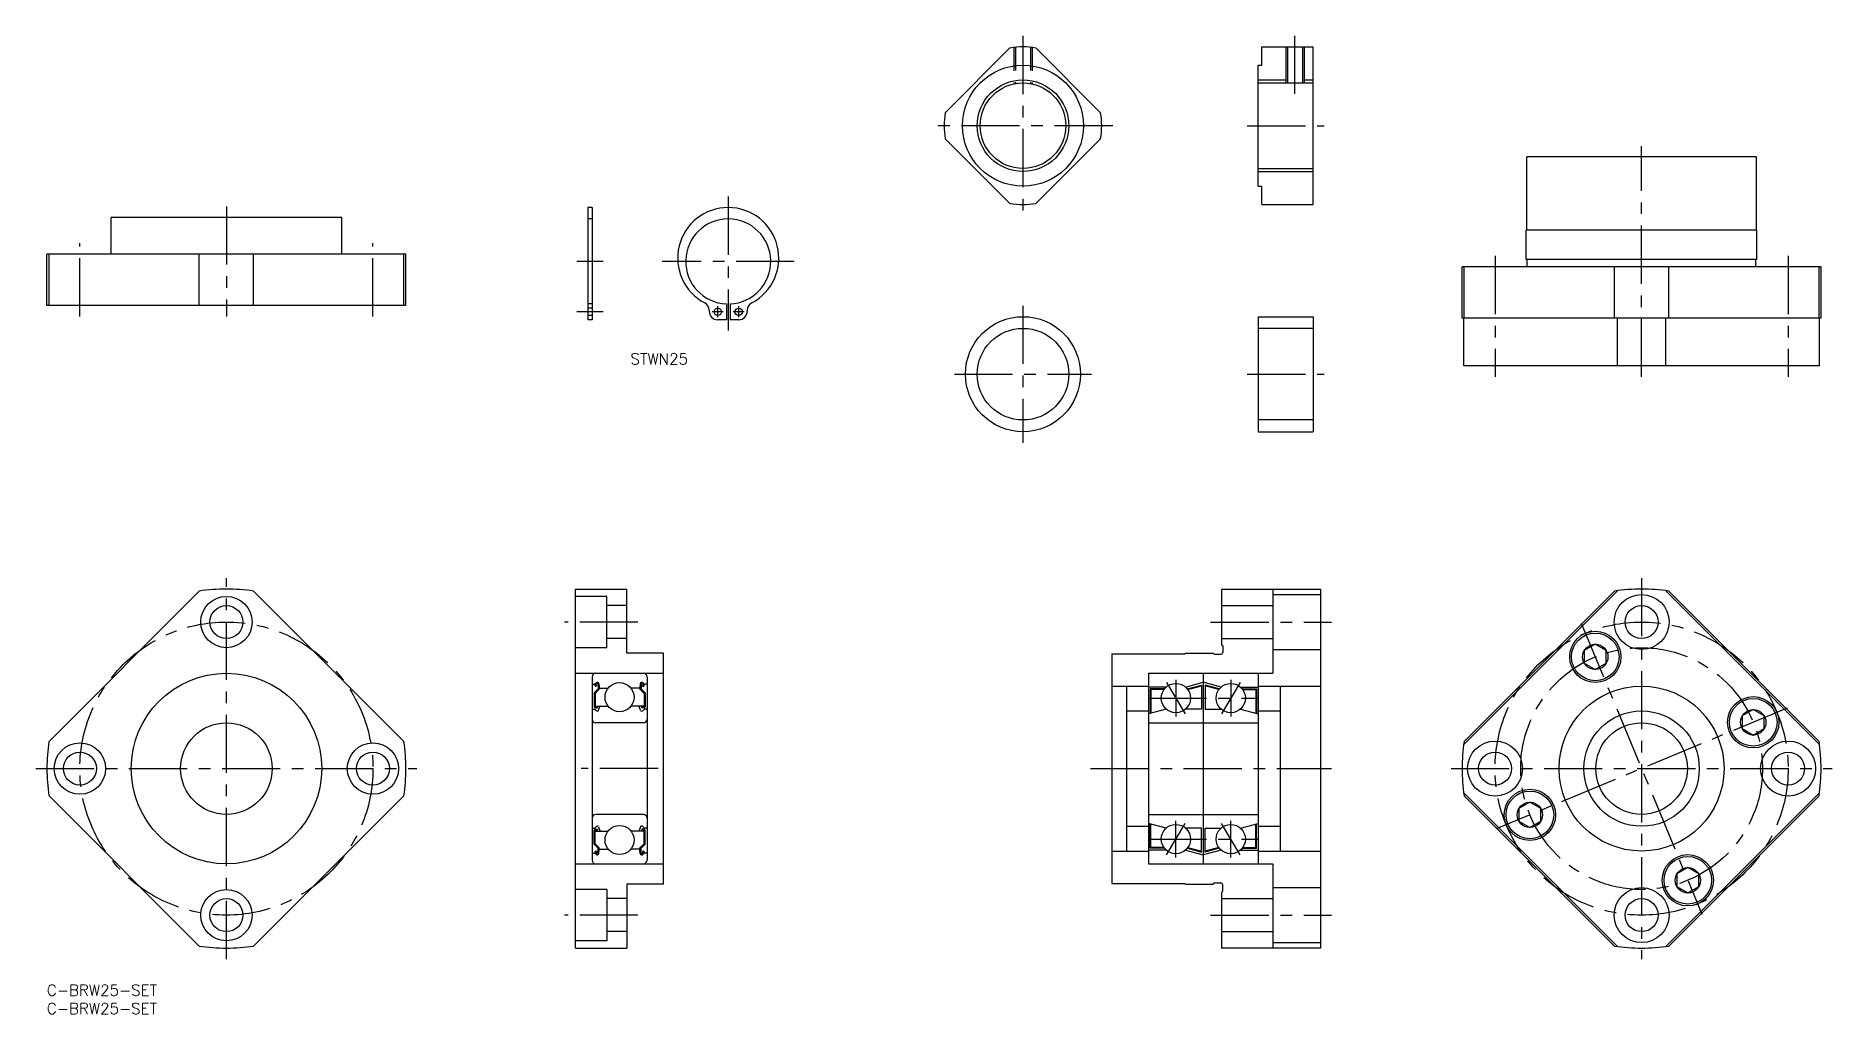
# Model space of a CAD drawing. Extents: x -3 to 487, y -8 to 259.
import ezdxf

# ---------------------------------------------------------------- set-up
doc = ezdxf.new("R2010")
doc.units = 0
doc.header["$LTSCALE"] = 0.5
doc.linetypes.add('CENTER', pattern=[50.8, 31.75, -6.35, 6.35, -6.35])
doc.linetypes.add('DASHED', pattern=[19.05, 12.7, -6.35])
for name, color, linetype in [('MSM_CENTER', 1, 'CENTER'), ('MSM_CONTINUOUS', 7, 'CONTINUOUS'), ('MSM_DASHED', 4, 'DASHED'), ('MSM_NARROW', 5, 'CONTINUOUS'), ('MSM_PART_NUMBER', 7, 'CONTINUOUS')]:
    doc.layers.add(name, color=color, linetype=linetype)
doc.styles.get("Standard").update_dxf_attribs({"font": 'txt.shx', "height": 3, "bigfont": 'bigfont.shx'})

# ---------------------------------------------------------------- blocks, each defined once
blk = doc.blocks.new('*U73')
at = {"layer": 'MSM_PART_NUMBER'}
blk.add_text('C-BRW25-SET', height=3, dxfattribs=at).set_placement((0, -3))
blk = doc.blocks.new('*U74')
at = {"layer": 'MSM_PART_NUMBER'}
blk.add_text('C-BRW25-SET', height=3, dxfattribs=at).set_placement((0, -8))
blk = doc.blocks.new('*U76')
at = {"layer": 'MSM_PART_NUMBER'}
blk.add_text('STWN25', height=3, dxfattribs=at).set_placement((159.3, 169.31))

msp = doc.modelspace()

# ---------------------------------------------------------------- linework, layer by layer
at = {"layer": 'MSM_CENTER'}
for p, q in [((266.42, 258.96), (266.42, 209.96)), ((340.65, 243.15), (340.65, 258.96)), ((290.92, 234.46), (241.92, 234.46)), ((327.65, 234.46), (348.65, 234.46)), ((435.28, 165.92), (435.28, 228.92)), ((49, 212.42), (49, 182.42)), ((185.97, 215.12), (185.97, 178.52)), ((9, 182.42), (9, 202.42)), ((89, 182.42), (89, 202.42)), ((151.81, 197.42), (144.61, 197.42)), ((203.99, 197.42), (167.96, 197.42)), ((395.28, 198.92), (395.28, 165.92)), ((475.28, 198.92), (475.28, 165.92)), ((151.81, 183.67), (144.61, 183.67)), ((184.62, 183.67), (181.62, 183.67)), ((183.12, 182.17), (183.12, 185.17)), ((190.32, 183.67), (187.32, 183.67)), ((188.82, 182.17), (188.82, 185.17)), ((266.42, 185.34), (266.42, 147.94)), ((247.72, 166.64), (285.12, 166.64)), ((327.65, 166.64), (348.65, 166.64)), ((49, 7), (49, 111)), ((435.28, 111), (435.28, 7)), ((161.31, 99), (141.31, 99)), ((317.65, 99), (350.65, 99)), ((418.82, 98.73), (451.73, 19.27)), ((305.59, 82.54), (310.72, 73.96)), ((308.15, 83.25), (308.15, 73.25)), ((325.72, 82.54), (320.59, 73.96)), ((323.15, 83.25), (323.15, 73.25)), ((300.65, 78.25), (330.65, 78.25)), ((475, 75.46), (395.55, 42.54)), ((-3, 59), (101, 59)), ((166.81, 59), (145.81, 59)), ((284.88, 59), (350.65, 59)), ((383.28, 59), (487.28, 59)), ((308.15, 34.75), (308.15, 44.75)), ((323.15, 34.75), (323.15, 44.75)), ((300.65, 39.75), (330.65, 39.75)), ((305.59, 35.46), (310.72, 44.04)), ((325.72, 35.46), (320.59, 44.04)), ((161.31, 19), (141.31, 19)), ((317.65, 19), (350.65, 19))]:
    msp.add_line(p, q, dxfattribs=at)
for centre, radius in [((49, 59), 40), ((435.28, 59), 40), ((435.28, 59), 33)]:
    msp.add_circle(centre, radius, dxfattribs=at)
at = {"layer": 'MSM_CONTINUOUS'}
for p, q in [((262.88, 255.67), (245.22, 238)), ((287.63, 238), (269.97, 255.67)), ((331.65, 255.96), (345.65, 255.96)), ((331.65, 250.96), (331.65, 255.96)), ((338.59, 255.96), (338.59, 246.15)), ((342.72, 255.96), (342.72, 246.15)), ((345.65, 212.96), (345.65, 255.96)), ((330.65, 217.96), (330.65, 250.96)), ((330.65, 250.96), (331.65, 250.96)), ((330.65, 246.15), (345.65, 246.15)), ((262.88, 213.26), (245.22, 230.92)), ((287.63, 230.92), (269.97, 213.26)), ((466.63, 225.92), (403.93, 225.92)), ((403.93, 205.92), (403.93, 225.92)), ((466.63, 205.92), (466.63, 225.92)), ((330.65, 222.77), (345.65, 222.77)), ((330.65, 217.96), (331.65, 217.96)), ((331.65, 212.96), (331.65, 217.96)), ((147.61, 212.12), (147.61, 181.52)), ((148.81, 212.12), (147.61, 212.12)), ((148.81, 212.12), (148.81, 181.52)), ((331.65, 212.96), (345.65, 212.96)), ((80.5, 209.42), (17.5, 209.42)), ((17.5, 199.42), (17.5, 209.42)), ((80.5, 199.42), (80.5, 209.42)), ((403.78, 197.92), (403.78, 205.92)), ((466.78, 205.92), (403.78, 205.92)), ((466.78, 197.92), (466.78, 205.92)), ((0, 185.42), (0, 199.42)), ((98, 199.42), (0, 199.42)), ((0.57, 185.42), (0.57, 199.42)), ((41.57, 185.42), (41.57, 199.42)), ((56.43, 185.42), (56.43, 199.42)), ((97.43, 185.42), (97.43, 199.42)), ((98, 185.42), (98, 199.42)), ((466.78, 197.92), (403.78, 197.92)), ((404.08, 195.92), (404.08, 197.92)), ((466.48, 195.92), (466.48, 197.92)), ((386.28, 181.92), (386.28, 195.92)), ((484.28, 195.92), (386.28, 195.92)), ((386.84, 181.92), (386.84, 195.92)), ((427.85, 181.92), (427.85, 195.92)), ((442.7, 181.92), (442.7, 195.92)), ((483.71, 181.92), (483.71, 195.92)), ((484.28, 181.92), (484.28, 195.92)), ((98, 185.42), (0, 185.42)), ((148.81, 181.52), (147.61, 181.52)), ((180.77, 184.08), (180.77, 183.82)), ((185.47, 181.52), (183.07, 181.52)), ((185.47, 185.84), (185.47, 181.52)), ((186.47, 185.84), (186.47, 181.52)), ((188.87, 181.52), (186.47, 181.52)), ((191.17, 184.08), (191.17, 183.82)), ((330.65, 182.34), (345.65, 182.34)), ((330.65, 182.34), (330.65, 150.94)), ((345.65, 182.34), (345.65, 150.94)), ((484.28, 181.92), (386.28, 181.92)), ((386.72, 168.92), (386.72, 181.92)), ((428.67, 168.92), (428.67, 181.92)), ((441.88, 168.92), (441.88, 181.92)), ((483.83, 168.92), (483.83, 181.92)), ((345.65, 179.14), (330.65, 179.14)), ((483.83, 168.92), (386.72, 168.92)), ((345.65, 154.14), (330.65, 154.14)), ((330.65, 150.94), (345.65, 150.94)), ((144.31, 108), (158.31, 108)), ((144.31, 10), (144.31, 108)), ((158.31, 90.5), (158.31, 108)), ((320.65, 108), (347.65, 108)), ((320.65, 108), (320.65, 92.8)), ((334.65, 108), (334.65, 85)), ((347.65, 108), (347.65, 10)), ((41.57, 107.43), (0.57, 66.43)), ((97.43, 66.43), (56.43, 107.43)), ((152.81, 106), (144.31, 106)), ((152.81, 92), (152.81, 106)), ((158.31, 103.5), (152.81, 103.5)), ((320.65, 103.5), (334.65, 103.5)), ((334.65, 106.5), (347.65, 106.5)), ((386.72, 65.6), (428.67, 107.55)), ((386.84, 66.43), (427.85, 107.43)), ((483.83, 65.6), (441.88, 107.55)), ((483.71, 66.43), (442.7, 107.43)), ((158.31, 94.5), (152.81, 94.5)), ((320.65, 94.5), (334.65, 94.5)), ((152.81, 92), (144.31, 92)), ((168.31, 90.5), (158.31, 90.5)), ((168.31, 27.5), (168.31, 90.5)), ((290.65, 90.35), (290.65, 27.65)), ((290.65, 90.35), (310.65, 90.35)), ((310.65, 90.35), (310.8, 90.5)), ((310.8, 90.5), (318.35, 90.5)), ((318.35, 90.5), (318.65, 90.2)), ((318.65, 90.2), (320.45, 90.2)), ((320.95, 92.5), (320.65, 92.8)), ((320.95, 92.5), (320.95, 90.7)), ((334.65, 91.5), (347.65, 91.5)), ((422.65, 92.95), (419.65, 91.22)), ((419.65, 91.22), (419.65, 87.76)), ((425.65, 91.22), (422.65, 92.95)), ((425.65, 87.76), (425.65, 91.22)), ((144.31, 85), (168.31, 85)), ((148.81, 84), (148.81, 34)), ((163.81, 84), (163.81, 34)), ((300.65, 85), (334.65, 85)), ((300.65, 85), (300.65, 33)), ((315.65, 85), (315.65, 33)), ((330.65, 85), (330.65, 33)), ((419.65, 87.76), (422.65, 86.02)), ((422.65, 86.02), (425.65, 87.76)), ((149.01, 82.05), (149.59, 82.05)), ((150.44, 80.75), (149.34, 79.65)), ((149.34, 79.65), (149.34, 75.85)), ((149.59, 82.05), (149.87, 82.39)), ((149.86, 81.43), (149.63, 81.63)), ((150.74, 80.63), (149.64, 79.53)), ((149.64, 79.53), (149.64, 75.85)), ((149.82, 81.86), (150.1, 82.19)), ((150.05, 81.66), (149.82, 81.86)), ((149.86, 81.43), (150.05, 81.66)), ((150.38, 82.1), (150.44, 80.75)), ((150.68, 82.13), (150.77, 81.13)), ((150.74, 81.48), (150.74, 80.63)), ((150.97, 80.95), (153.19, 80.95)), ((161.65, 80.95), (159.43, 80.95)), ((161.94, 82.13), (161.85, 81.13)), ((161.88, 81.48), (161.88, 80.63)), ((161.88, 80.63), (162.98, 79.53)), ((162.24, 82.1), (162.18, 80.75)), ((162.18, 80.75), (163.28, 79.65)), ((162.8, 81.86), (162.52, 82.19)), ((162.57, 81.66), (162.8, 81.86)), ((162.76, 81.43), (162.57, 81.66)), ((163.03, 82.05), (162.75, 82.39)), ((162.76, 81.43), (162.99, 81.63)), ((162.98, 79.53), (162.98, 75.85)), ((163.61, 82.05), (163.03, 82.05)), ((163.28, 79.65), (163.28, 75.85)), ((290.65, 81.5), (300.65, 81.5)), ((294.65, 81.5), (294.65, 36.5)), ((305.51, 81.25), (300.65, 81.25)), ((301.15, 80.75), (301.15, 74.08)), ((305.03, 80.75), (301.15, 80.75)), ((301.35, 80.55), (301.35, 74.14)), ((304.88, 80.55), (301.35, 80.55)), ((310.8, 81.25), (315.65, 82.55)), ((311.29, 80.73), (315.15, 81.77)), ((311.42, 80.56), (315.15, 81.56)), ((315.15, 81.77), (315.15, 75.25)), ((320.51, 81.25), (315.65, 82.55)), ((315.65, 81.77), (315.65, 75.25)), ((315.65, 81.77), (315.65, 75.25)), ((316.15, 81.77), (316.15, 75.25)), ((320.02, 80.73), (316.15, 81.77)), ((319.89, 80.56), (316.15, 81.56)), ((325.8, 81.25), (330.65, 81.25)), ((326.28, 80.75), (330.15, 80.75)), ((326.43, 80.55), (329.95, 80.55)), ((329.95, 80.55), (329.95, 74.14)), ((330.15, 80.75), (330.15, 74.08)), ((330.65, 81.5), (347.65, 81.5)), ((336.65, 81.5), (336.65, 36.5)), ((149.01, 75.25), (149.51, 75.25)), ((149.51, 75.25), (149.88, 74.88)), ((149.64, 76.05), (153.19, 76.05)), ((150.26, 75.85), (149.64, 75.85)), ((149.64, 75.55), (150.26, 75.55)), ((150.26, 75.55), (150.26, 75.85)), ((150.59, 74.9), (150.96, 75.92)), ((162.98, 76.05), (159.43, 76.05)), ((162.03, 74.9), (161.66, 75.92)), ((162.36, 75.85), (162.98, 75.85)), ((162.36, 75.55), (162.36, 75.85)), ((162.98, 75.55), (162.36, 75.55)), ((163.11, 75.25), (162.74, 74.88)), ((163.61, 75.25), (163.11, 75.25)), ((294.65, 74.75), (300.65, 74.75)), ((305.51, 75.25), (300.65, 73.95)), ((315.15, 75.25), (310.8, 75.25)), ((316.15, 75.25), (320.51, 75.25)), ((325.8, 75.25), (330.65, 73.95)), ((330.65, 74.75), (336.65, 74.75)), ((465.76, 75.09), (462.76, 73.36)), ((468.76, 73.36), (465.76, 75.09)), ((162.81, 71.5), (149.81, 71.5)), ((300.65, 71.5), (330.65, 71.5)), ((462.76, 73.36), (462.76, 69.9)), ((462.76, 69.9), (465.76, 68.16)), ((465.76, 68.16), (468.76, 69.9)), ((468.76, 69.9), (468.76, 73.36)), ((41.57, 10.57), (0.57, 51.57)), ((97.43, 51.57), (56.43, 10.57)), ((428.67, 10.45), (386.72, 52.4)), ((427.85, 10.57), (386.84, 51.57)), ((404.79, 49.84), (401.79, 48.1)), ((407.79, 48.1), (404.79, 49.84)), ((441.88, 10.45), (483.83, 52.4)), ((442.7, 10.57), (483.71, 51.57)), ((162.81, 46.5), (149.81, 46.5)), ((300.65, 46.5), (330.65, 46.5)), ((401.79, 48.1), (401.79, 44.64)), ((401.79, 44.64), (404.79, 42.91)), ((404.79, 42.91), (407.79, 44.64)), ((407.79, 44.64), (407.79, 48.1)), ((149.01, 42.75), (149.51, 42.75)), ((149.34, 38.35), (149.34, 42.15)), ((149.51, 42.75), (149.88, 43.12)), ((149.64, 42.45), (150.26, 42.45)), ((149.64, 38.47), (149.64, 42.15)), ((150.26, 42.15), (149.64, 42.15)), ((149.64, 41.95), (153.19, 41.95)), ((150.26, 42.45), (150.26, 42.15)), ((150.59, 43.1), (150.96, 42.08)), ((162.98, 41.95), (159.43, 41.95)), ((162.03, 43.1), (161.66, 42.08)), ((162.98, 42.45), (162.36, 42.45)), ((162.36, 42.45), (162.36, 42.15)), ((162.36, 42.15), (162.98, 42.15)), ((163.11, 42.75), (162.74, 43.12)), ((162.98, 38.47), (162.98, 42.15)), ((163.61, 42.75), (163.11, 42.75)), ((163.28, 38.35), (163.28, 42.15)), ((294.65, 43.25), (300.65, 43.25)), ((305.51, 42.75), (300.65, 44.05)), ((301.15, 37.25), (301.15, 43.92)), ((301.35, 37.45), (301.35, 43.86)), ((315.15, 42.75), (310.8, 42.75)), ((315.15, 36.23), (315.15, 42.75)), ((316.15, 36.23), (316.15, 42.75)), ((316.15, 42.75), (320.51, 42.75)), ((325.8, 42.75), (330.65, 44.05)), ((329.95, 37.45), (329.95, 43.86)), ((330.15, 37.25), (330.15, 43.92)), ((330.65, 43.25), (336.65, 43.25)), ((149.01, 35.95), (149.59, 35.95)), ((150.44, 37.25), (149.34, 38.35)), ((149.59, 35.95), (149.87, 35.61)), ((149.86, 36.57), (149.63, 36.37)), ((150.74, 37.37), (149.64, 38.47)), ((150.05, 36.34), (149.82, 36.14)), ((149.82, 36.14), (150.1, 35.81)), ((149.86, 36.57), (150.05, 36.34)), ((150.38, 35.9), (150.44, 37.25)), ((150.68, 35.87), (150.77, 36.87)), ((150.74, 36.52), (150.74, 37.37)), ((150.97, 37.05), (153.19, 37.05)), ((161.65, 37.05), (159.43, 37.05)), ((161.94, 35.87), (161.85, 36.87)), ((161.88, 37.37), (162.98, 38.47)), ((161.88, 36.52), (161.88, 37.37)), ((162.18, 37.25), (163.28, 38.35)), ((162.24, 35.9), (162.18, 37.25)), ((162.8, 36.14), (162.52, 35.81)), ((162.76, 36.57), (162.57, 36.34)), ((162.57, 36.34), (162.8, 36.14)), ((163.03, 35.95), (162.75, 35.61)), ((162.76, 36.57), (162.99, 36.37)), ((163.61, 35.95), (163.03, 35.95)), ((290.65, 36.5), (300.65, 36.5)), ((305.51, 36.75), (300.65, 36.75)), ((305.03, 37.25), (301.15, 37.25)), ((304.88, 37.45), (301.35, 37.45)), ((310.8, 36.75), (315.65, 35.45)), ((311.29, 37.27), (315.15, 36.23)), ((311.42, 37.44), (315.15, 36.44)), ((320.51, 36.75), (315.65, 35.45)), ((319.89, 37.44), (316.15, 36.44)), ((320.02, 37.27), (316.15, 36.23)), ((325.8, 36.75), (330.65, 36.75)), ((326.28, 37.25), (330.15, 37.25)), ((326.43, 37.45), (329.95, 37.45)), ((330.65, 36.5), (347.65, 36.5)), ((144.31, 33), (168.31, 33)), ((300.65, 33), (334.65, 33)), ((334.65, 33), (334.65, 10)), ((447.9, 31.98), (444.9, 30.24)), ((444.9, 30.24), (444.9, 26.78)), ((450.9, 30.24), (447.9, 31.98)), ((450.9, 26.78), (450.9, 30.24)), ((152.81, 26), (144.31, 26)), ((152.81, 26), (152.81, 12)), ((158.31, 27.5), (158.31, 10)), ((168.31, 27.5), (158.31, 27.5)), ((290.65, 27.65), (310.65, 27.65)), ((310.65, 27.65), (310.8, 27.5)), ((310.8, 27.5), (318.35, 27.5)), ((318.35, 27.5), (318.65, 27.8)), ((318.65, 27.8), (320.45, 27.8)), ((320.95, 25.5), (320.65, 25.2)), ((320.65, 25.2), (320.65, 10)), ((320.95, 25.5), (320.95, 27.3)), ((334.65, 26.5), (347.65, 26.5)), ((444.9, 26.78), (447.9, 25.05)), ((447.9, 25.05), (450.9, 26.78)), ((158.31, 23.5), (152.81, 23.5)), ((320.65, 23.5), (334.65, 23.5)), ((152.81, 12), (144.31, 12)), ((144.31, 10), (158.31, 10)), ((158.31, 14.5), (152.81, 14.5)), ((320.65, 14.5), (334.65, 14.5)), ((347.65, 10), (320.65, 10)), ((334.65, 11.5), (347.65, 11.5))]:
    msp.add_line(p, q, dxfattribs=at)
for centre, radius in [((266.42, 234.46), 16.5), ((266.42, 234.46), 11.69), ((183.12, 183.67), 1), ((188.82, 183.67), 1), ((266.42, 166.64), 15.7), ((266.42, 166.64), 12.5), ((49, 99), 7), ((49, 99), 4.5), ((435.28, 99), 7.5), ((435.28, 99), 4.5), ((422.65, 89.49), 7), ((422.65, 89.49), 6.5), ((422.65, 89.49), 3.46), ((49, 59), 26), ((156.31, 78.5), 3.97), ((308.15, 78.25), 4), ((323.15, 78.25), 4), ((435.28, 59), 22.5), ((465.76, 71.63), 7), ((435.28, 59), 15.75), ((465.76, 71.63), 6.5), ((465.76, 71.63), 3.46), ((49, 59), 12.5), ((435.28, 59), 12.5), ((9, 59), 7), ((89, 59), 7), ((395.28, 59), 7.5), ((475.28, 59), 7.5), ((9, 59), 4.5), ((89, 59), 4.5), ((395.28, 59), 4.5), ((475.28, 59), 4.5), ((404.79, 46.37), 7), ((404.79, 46.37), 6.5), ((404.79, 46.37), 3.46), ((156.31, 39.5), 3.97), ((308.15, 39.75), 4), ((323.15, 39.75), 4), ((447.9, 28.51), 7), ((447.9, 28.51), 6.5), ((447.9, 28.51), 3.46), ((49, 19), 7), ((435.28, 19), 7.5), ((49, 19), 4.5), ((435.28, 19), 4.5)]:
    msp.add_circle(centre, radius, dxfattribs=at)
for centre, radius, start, end in [((266.42, 234.46), 21.5, 80.516, 99.484), ((266.42, 234.46), 21.5, 170.516, 189.484), ((266.42, 234.46), 21.5, 350.516, 9.484), ((185.97, 198.32), 13.8, 297.7645, 242.2355), ((266.42, 234.46), 21.5, 260.516, 279.484), ((185.97, 197.42), 11.6, 272.4704, 267.5296), ((178.47, 184.08), 2.3, 360, 62.2355), ((183.07, 183.82), 2.3, 180, 270), ((188.87, 183.82), 2.3, 270, 0), ((193.47, 184.08), 2.3, 117.7645, 180), ((49, 59), 49, 81.2812, 98.7188), ((435.28, 59), 49, 81.2812, 98.7188), ((320.45, 90.7), 0.5, 270, 0), ((149.81, 84), 1, 90, 180), ((162.81, 84), 1, 0, 90), ((149.01, 82.25), 0.2, 180, 270), ((149.82, 81.86), 0.3, 139.9105, 229.9992), ((150.23, 82.09), 0.46, 4.9869, 139.9105), ((150.22, 82.09), 0.16, 2.3754, 139.9946), ((150.97, 81.15), 0.2, 184.9869, 270), ((161.65, 81.15), 0.2, 270, 355.0131), ((162.4, 82.09), 0.46, 40.0895, 175.0131), ((162.4, 82.09), 0.16, 40.0054, 177.6246), ((162.8, 81.86), 0.3, 310.0008, 40.0895), ((163.61, 82.25), 0.2, 270, 0), ((149.01, 75.05), 0.2, 90, 180), ((149.64, 75.85), 0.3, 180, 270), ((150.31, 75.3), 0.6, 225.0023, 267.936), ((150.31, 75), 0.3, 265.4914, 340.0304), ((151.15, 75.85), 0.2, 90, 160.0304), ((161.47, 75.85), 0.2, 19.9696, 90), ((162.31, 75), 0.3, 199.9696, 274.5086), ((162.31, 75.3), 0.6, 272.064, 314.9977), ((162.98, 75.85), 0.3, 270, 0), ((163.61, 75.05), 0.2, 0, 90), ((149.81, 72.5), 1, 180, 270), ((162.81, 72.5), 1, 270, 0), ((49, 59), 49, 171.2812, 188.7188), ((49, 59), 49, 351.2812, 8.7188), ((435.28, 59), 49, 171.2812, 188.7188), ((435.28, 59), 49, 351.2812, 8.7188), ((149.81, 45.5), 1, 90, 180), ((162.81, 45.5), 1, 0, 90), ((149.01, 42.95), 0.2, 180, 270), ((149.64, 42.15), 0.3, 90, 180), ((150.31, 42.7), 0.6, 92.064, 134.9977), ((150.31, 43), 0.3, 19.9696, 94.5086), ((151.15, 42.15), 0.2, 199.9696, 270), ((161.47, 42.15), 0.2, 270, 340.0304), ((162.31, 43), 0.3, 85.4914, 160.0304), ((162.31, 42.7), 0.6, 45.0023, 87.936), ((162.98, 42.15), 0.3, 0, 90), ((163.61, 42.95), 0.2, 270, 0), ((149.01, 35.75), 0.2, 90, 180), ((149.82, 36.14), 0.3, 130.0008, 220.0895), ((150.23, 35.91), 0.46, 220.0895, 355.0131), ((150.22, 35.91), 0.16, 220.0054, 357.6246), ((150.97, 36.85), 0.2, 90, 175.0131), ((161.65, 36.85), 0.2, 4.9869, 90), ((162.4, 35.91), 0.46, 184.9869, 319.9105), ((162.4, 35.91), 0.16, 182.3754, 319.9946), ((162.8, 36.14), 0.3, 319.9105, 49.9992), ((163.61, 35.75), 0.2, 0, 90), ((149.81, 34), 1, 180, 270), ((162.81, 34), 1, 270, 0), ((320.45, 27.3), 0.5, 0, 90), ((49, 59), 49, 261.2812, 278.7188), ((435.28, 59), 49, 261.2812, 278.7188)]:
    msp.add_arc(centre, radius, start, end, dxfattribs=at)
at = {"layer": 'MSM_DASHED'}
for p, q in [((263.92, 255.82), (263.92, 245.88)), ((264.36, 255.86), (264.36, 245.97)), ((268.49, 255.86), (268.49, 245.97)), ((268.92, 255.82), (268.92, 245.88)), ((148.81, 209.02), (147.61, 209.02)), ((148.81, 185.82), (147.61, 185.82)), ((148.81, 184.67), (147.61, 184.67)), ((148.81, 182.67), (147.61, 182.67))]:
    msp.add_line(p, q, dxfattribs=at)
at = {"layer": 'MSM_NARROW'}
for p, q in [((338.15, 255.96), (338.15, 246.15)), ((343.15, 255.96), (343.15, 246.15)), ((330.65, 246.96), (338.15, 246.96)), ((343.15, 246.96), (345.65, 246.96)), ((330.65, 221.96), (345.65, 221.96))]:
    msp.add_line(p, q, dxfattribs=at)
msp.add_circle((266.42, 234.46), 12.5, dxfattribs=at)

# ---------------------------------------------------------------- block references
at = {"layer": 'MSM_CONTINUOUS'}
for name in ['*U76', '*U73', '*U74']:
    msp.add_blockref(name, (0, 0), dxfattribs=at)

doc.saveas('drawing.dxf')
